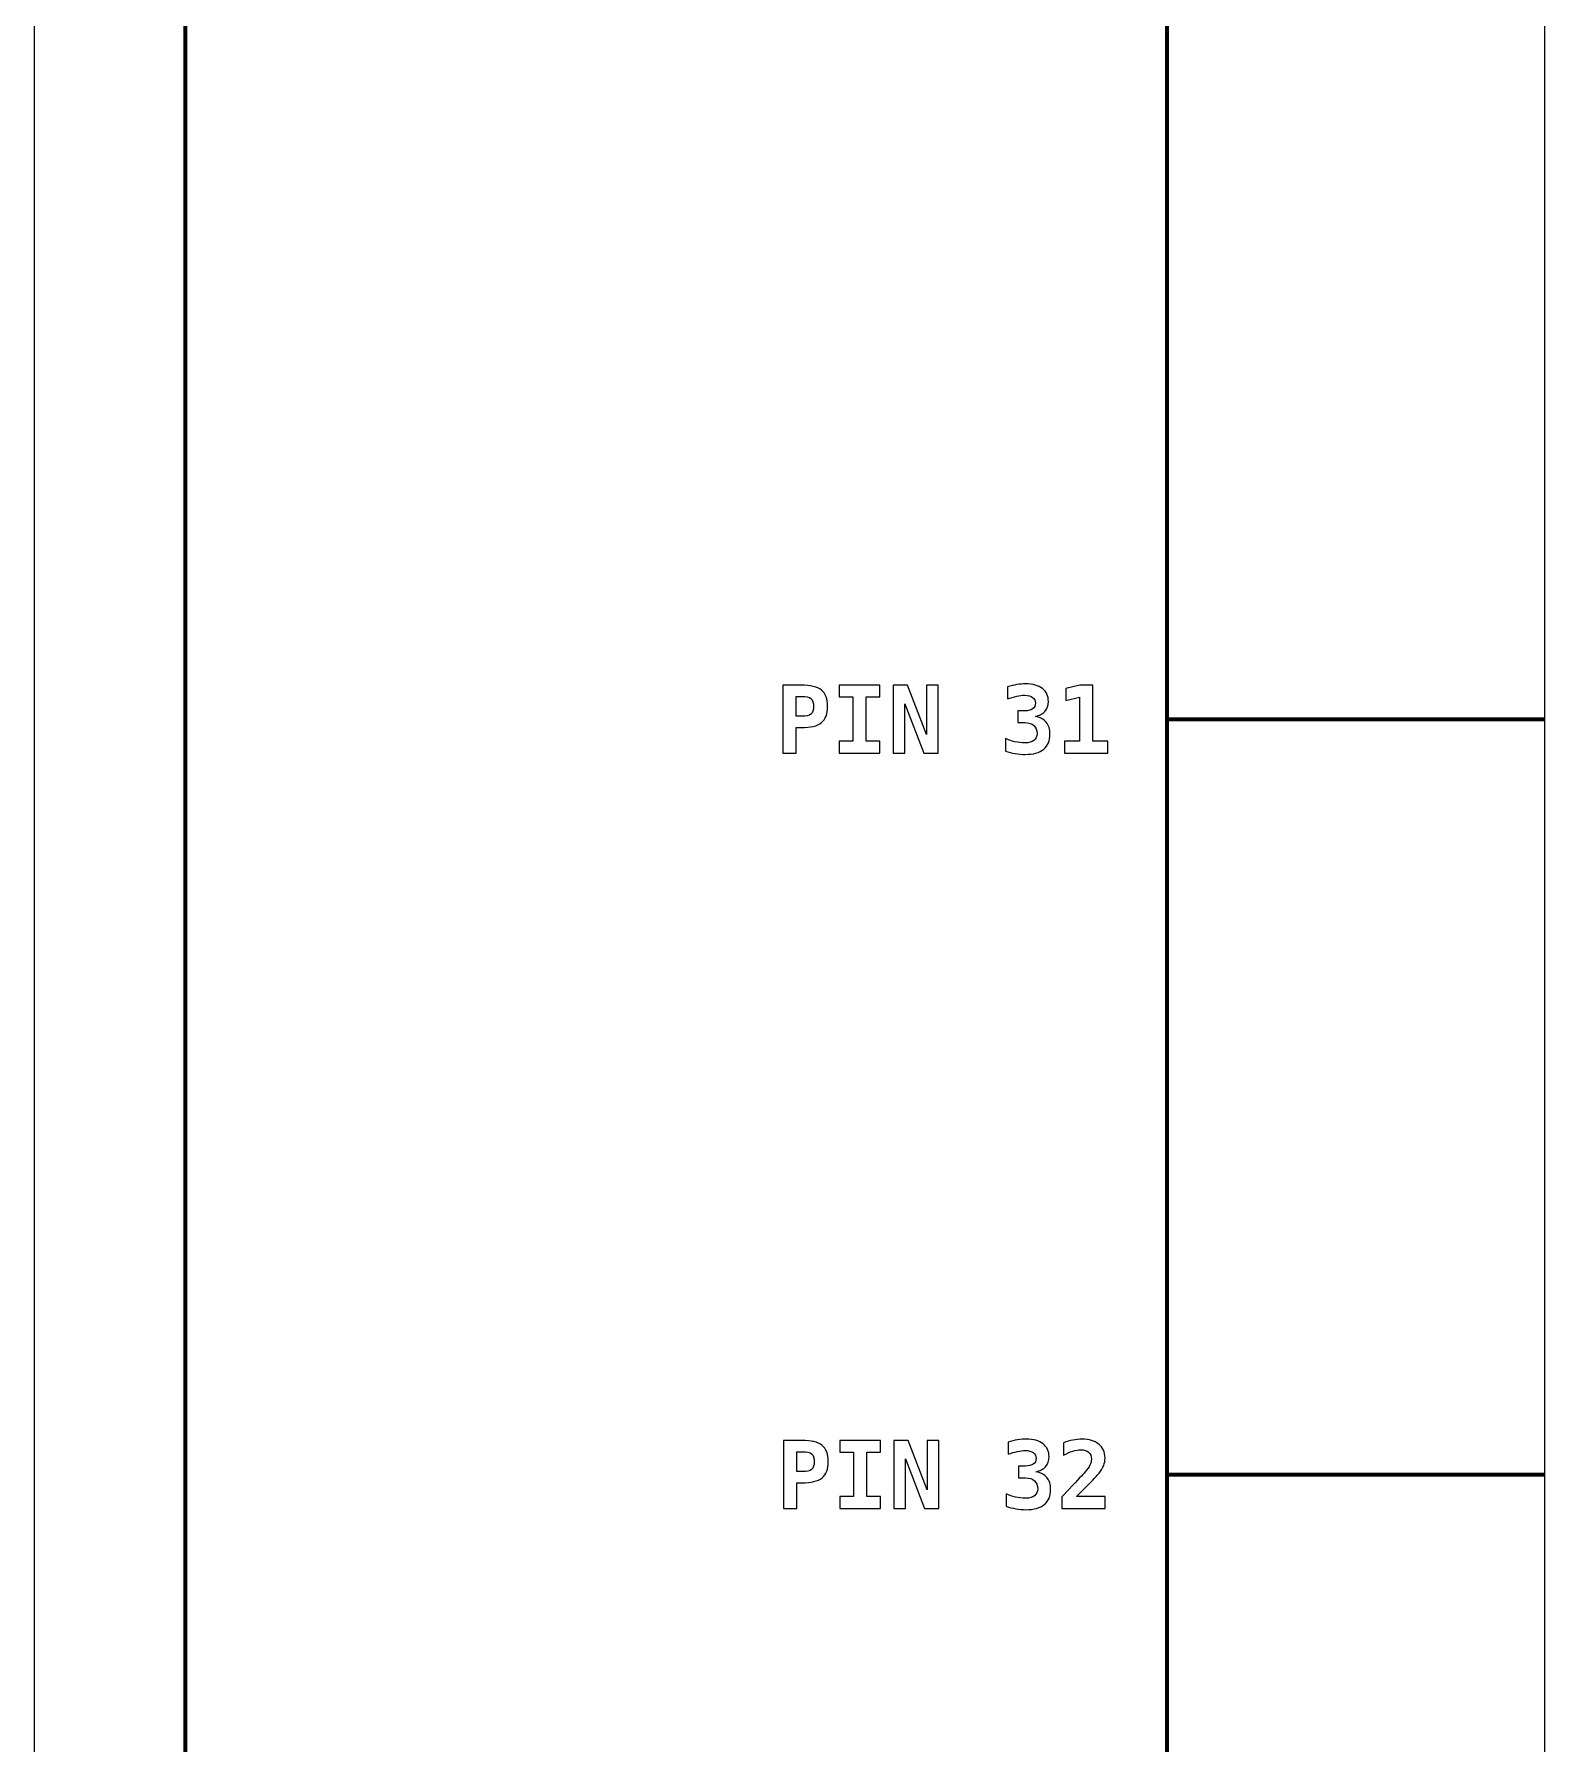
# Model space of a CAD drawing. Header units: centimetres. Extents: x -11.5 to -9.5, y -32.9 to 5.2.
# Drawn here: x -11.5 to -9.5, y -28.207 to -25.943 of the extents above; entities that cross this region are included whole.
import ezdxf

# ---------------------------------------------------------------- set-up
doc = ezdxf.new("R2010")
doc.units = ezdxf.units.CM
doc.header["$MEASUREMENT"] = 0
doc.layers.add('Layer 1', color=7, linetype='Continuous')

msp = doc.modelspace()

# ---------------------------------------------------------------- linework, layer by layer
at = {"layer": 'Layer 1', "color": 7}
msp.add_lwpolyline([(-11.5, -32.85), (-9.5, -32.85), (-9.5, 5.15), (-11.5, 5.15), (-11.5, -32.85)], close=True, dxfattribs=at)
at = {"layer": 'Layer 1', "color": 7, "lineweight": 100}
msp.add_lwpolyline([(-11.3, -32.35), (-10, -32.35), (-10, 3.65), (-11.3, 3.65), (-11.3, -32.35)], close=True, dxfattribs=at)
at = {"layer": 'Layer 1', "color": 250}
for points, knots in [([(-10.50897, -26.80492), (-10.50897, -26.80492), (-10.48454, -26.80492), (-10.48454, -26.80492), (-10.48454, -26.80492), (-10.47213, -26.80492), (-10.4632, -26.80712), (-10.45775, -26.81155), (-10.45775, -26.81155), (-10.45229, -26.81597), (-10.44958, -26.82315), (-10.44958, -26.83307), (-10.44958, -26.83307), (-10.44958, -26.84299), (-10.45229, -26.85017), (-10.45775, -26.8546), (-10.45775, -26.8546), (-10.4632, -26.85902), (-10.47213, -26.86122), (-10.48454, -26.86122), (-10.48454, -26.86122), (-10.48454, -26.86122), (-10.49119, -26.86122), (-10.49119, -26.86122), (-10.49119, -26.86122), (-10.49119, -26.86122), (-10.49119, -26.89493), (-10.49119, -26.89493), (-10.49119, -26.89493), (-10.49119, -26.89493), (-10.50897, -26.89493), (-10.50897, -26.89493), (-10.50897, -26.89493), (-10.50897, -26.89493), (-10.50897, -26.80492), (-10.50897, -26.80492)], [0, 0, 0, 0, 0.1111111, 0.1111111, 0.1111111, 0.1111111, 0.2222222, 0.2222222, 0.2222222, 0.2222222, 0.3333333, 0.3333333, 0.3333333, 0.3333333, 0.4444444, 0.4444444, 0.4444444, 0.4444444, 0.5555556, 0.5555556, 0.5555556, 0.5555556, 0.6666667, 0.6666667, 0.6666667, 0.6666667, 0.7777778, 0.7777778, 0.7777778, 0.7777778, 0.8888889, 0.8888889, 0.8888889, 0.8888889, 1, 1, 1, 1]), ([(-10.49119, -26.81988), (-10.49119, -26.81988), (-10.49119, -26.84626), (-10.49119, -26.84626), (-10.49119, -26.84626), (-10.49119, -26.84626), (-10.48388, -26.84626), (-10.48388, -26.84626), (-10.48388, -26.84626), (-10.47806, -26.84626), (-10.47396, -26.84527), (-10.47162, -26.84332), (-10.47162, -26.84332), (-10.46925, -26.84134), (-10.46808, -26.83793), (-10.46808, -26.83307), (-10.46808, -26.83307), (-10.46808, -26.82822), (-10.46925, -26.8248), (-10.47162, -26.82282), (-10.47162, -26.82282), (-10.47396, -26.82087), (-10.47806, -26.81988), (-10.48388, -26.81988), (-10.48388, -26.81988), (-10.48388, -26.81988), (-10.49119, -26.81988), (-10.49119, -26.81988)], [0, 0, 0, 0, 0.1428571, 0.1428571, 0.1428571, 0.1428571, 0.2857143, 0.2857143, 0.2857143, 0.2857143, 0.4285714, 0.4285714, 0.4285714, 0.4285714, 0.5714286, 0.5714286, 0.5714286, 0.5714286, 0.7142857, 0.7142857, 0.7142857, 0.7142857, 0.8571429, 0.8571429, 0.8571429, 0.8571429, 1, 1, 1, 1]), ([(-10.43404, -26.8206), (-10.43404, -26.8206), (-10.43404, -26.80492), (-10.43404, -26.80492), (-10.43404, -26.80492), (-10.43404, -26.80492), (-10.38045, -26.80492), (-10.38045, -26.80492), (-10.38045, -26.80492), (-10.38045, -26.80492), (-10.38045, -26.8206), (-10.38045, -26.8206), (-10.38045, -26.8206), (-10.38045, -26.8206), (-10.39836, -26.8206), (-10.39836, -26.8206), (-10.39836, -26.8206), (-10.39836, -26.8206), (-10.39836, -26.87925), (-10.39836, -26.87925), (-10.39836, -26.87925), (-10.39836, -26.87925), (-10.38045, -26.87925), (-10.38045, -26.87925), (-10.38045, -26.87925), (-10.38045, -26.87925), (-10.38045, -26.89493), (-10.38045, -26.89493), (-10.38045, -26.89493), (-10.38045, -26.89493), (-10.43404, -26.89493), (-10.43404, -26.89493), (-10.43404, -26.89493), (-10.43404, -26.89493), (-10.43404, -26.87925), (-10.43404, -26.87925), (-10.43404, -26.87925), (-10.43404, -26.87925), (-10.41614, -26.87925), (-10.41614, -26.87925), (-10.41614, -26.87925), (-10.41614, -26.87925), (-10.41614, -26.8206), (-10.41614, -26.8206), (-10.41614, -26.8206), (-10.41614, -26.8206), (-10.43404, -26.8206), (-10.43404, -26.8206)], [0, 0, 0, 0, 0.0833333, 0.0833333, 0.0833333, 0.0833333, 0.1666667, 0.1666667, 0.1666667, 0.1666667, 0.25, 0.25, 0.25, 0.25, 0.3333333, 0.3333333, 0.3333333, 0.3333333, 0.4166667, 0.4166667, 0.4166667, 0.4166667, 0.5, 0.5, 0.5, 0.5, 0.5833333, 0.5833333, 0.5833333, 0.5833333, 0.6666667, 0.6666667, 0.6666667, 0.6666667, 0.75, 0.75, 0.75, 0.75, 0.8333333, 0.8333333, 0.8333333, 0.8333333, 0.9166667, 0.9166667, 0.9166667, 0.9166667, 1, 1, 1, 1]), ([(-10.3629, -26.80492), (-10.3629, -26.80492), (-10.34378, -26.80492), (-10.34378, -26.80492), (-10.34378, -26.80492), (-10.34378, -26.80492), (-10.31872, -26.87034), (-10.31872, -26.87034), (-10.31872, -26.87034), (-10.31872, -26.87034), (-10.31872, -26.80492), (-10.31872, -26.80492), (-10.31872, -26.80492), (-10.31872, -26.80492), (-10.30304, -26.80492), (-10.30304, -26.80492), (-10.30304, -26.80492), (-10.30304, -26.80492), (-10.30304, -26.89493), (-10.30304, -26.89493), (-10.30304, -26.89493), (-10.30304, -26.89493), (-10.32203, -26.89493), (-10.32203, -26.89493), (-10.32203, -26.89493), (-10.32203, -26.89493), (-10.34722, -26.82951), (-10.34722, -26.82951), (-10.34722, -26.82951), (-10.34722, -26.82951), (-10.34722, -26.89493), (-10.34722, -26.89493), (-10.34722, -26.89493), (-10.34722, -26.89493), (-10.3629, -26.89493), (-10.3629, -26.89493), (-10.3629, -26.89493), (-10.3629, -26.89493), (-10.3629, -26.80492), (-10.3629, -26.80492)], [0, 0, 0, 0, 0.1, 0.1, 0.1, 0.1, 0.2, 0.2, 0.2, 0.2, 0.3, 0.3, 0.3, 0.3, 0.4, 0.4, 0.4, 0.4, 0.5, 0.5, 0.5, 0.5, 0.6, 0.6, 0.6, 0.6, 0.7, 0.7, 0.7, 0.7, 0.8, 0.8, 0.8, 0.8, 0.9, 0.9, 0.9, 0.9, 1, 1, 1, 1]), ([(-10.18833, -26.85466), (-10.18833, -26.85466), (-10.19786, -26.85466), (-10.19786, -26.85466), (-10.19786, -26.85466), (-10.19786, -26.85466), (-10.19786, -26.83898), (-10.19786, -26.83898), (-10.19786, -26.83898), (-10.19786, -26.83898), (-10.18833, -26.83898), (-10.18833, -26.83898), (-10.18833, -26.83898), (-10.18393, -26.83898), (-10.18049, -26.83811), (-10.17806, -26.83636), (-10.17806, -26.83636), (-10.17563, -26.83461), (-10.17442, -26.83215), (-10.17442, -26.82898), (-10.17442, -26.82898), (-10.17442, -26.82564), (-10.17563, -26.82303), (-10.17806, -26.82116), (-10.17806, -26.82116), (-10.18049, -26.81928), (-10.18393, -26.81836), (-10.18833, -26.81836), (-10.18833, -26.81836), (-10.1917, -26.81836), (-10.19533, -26.81879), (-10.19917, -26.81963), (-10.19917, -26.81963), (-10.20304, -26.82048), (-10.20704, -26.82171), (-10.21117, -26.82332), (-10.21117, -26.82332), (-10.21117, -26.82332), (-10.21117, -26.80716), (-10.21117, -26.80716), (-10.21117, -26.80716), (-10.20704, -26.80591), (-10.20296, -26.80496), (-10.19895, -26.80428), (-10.19895, -26.80428), (-10.19492, -26.80362), (-10.19107, -26.80329), (-10.18736, -26.80329), (-10.18736, -26.80329), (-10.17788, -26.80329), (-10.17049, -26.80537), (-10.1652, -26.80951), (-10.1652, -26.80951), (-10.15989, -26.81365), (-10.15724, -26.81935), (-10.15724, -26.82663), (-10.15724, -26.82663), (-10.15724, -26.83196), (-10.15876, -26.83634), (-10.16183, -26.83974), (-10.16183, -26.83974), (-10.16487, -26.84313), (-10.16923, -26.84536), (-10.17489, -26.84639), (-10.17489, -26.84639), (-10.16847, -26.84752), (-10.16355, -26.85009), (-10.16018, -26.85408), (-10.16018, -26.85408), (-10.1568, -26.85807), (-10.15512, -26.86334), (-10.15512, -26.86985), (-10.15512, -26.86985), (-10.15512, -26.87857), (-10.15792, -26.88522), (-10.16349, -26.88981), (-10.16349, -26.88981), (-10.16909, -26.89439), (-10.1772, -26.89668), (-10.18786, -26.89668), (-10.18786, -26.89668), (-10.19238, -26.89668), (-10.19685, -26.89629), (-10.20125, -26.89553), (-10.20125, -26.89553), (-10.20566, -26.89477), (-10.20988, -26.89365), (-10.21389, -26.89221), (-10.21389, -26.89221), (-10.21389, -26.89221), (-10.21389, -26.87569), (-10.21389, -26.87569), (-10.21389, -26.87569), (-10.2101, -26.87758), (-10.20603, -26.87902), (-10.20164, -26.88001), (-10.20164, -26.88001), (-10.19728, -26.881), (-10.19267, -26.88149), (-10.18786, -26.88149), (-10.18786, -26.88149), (-10.18302, -26.88149), (-10.17921, -26.88038), (-10.17639, -26.87814), (-10.17639, -26.87814), (-10.17358, -26.87592), (-10.17218, -26.87291), (-10.17218, -26.86912), (-10.17218, -26.86912), (-10.17218, -26.86452), (-10.17358, -26.86093), (-10.17639, -26.85842), (-10.17639, -26.85842), (-10.17921, -26.85591), (-10.18319, -26.85466), (-10.18833, -26.85466)], [0, 0, 0, 0, 0.0344828, 0.0344828, 0.0344828, 0.0344828, 0.0689655, 0.0689655, 0.0689655, 0.0689655, 0.1034483, 0.1034483, 0.1034483, 0.1034483, 0.137931, 0.137931, 0.137931, 0.137931, 0.1724138, 0.1724138, 0.1724138, 0.1724138, 0.2068966, 0.2068966, 0.2068966, 0.2068966, 0.2413793, 0.2413793, 0.2413793, 0.2413793, 0.2758621, 0.2758621, 0.2758621, 0.2758621, 0.3103448, 0.3103448, 0.3103448, 0.3103448, 0.3448276, 0.3448276, 0.3448276, 0.3448276, 0.3793103, 0.3793103, 0.3793103, 0.3793103, 0.4137931, 0.4137931, 0.4137931, 0.4137931, 0.4482759, 0.4482759, 0.4482759, 0.4482759, 0.4827586, 0.4827586, 0.4827586, 0.4827586, 0.5172414, 0.5172414, 0.5172414, 0.5172414, 0.5517241, 0.5517241, 0.5517241, 0.5517241, 0.5862069, 0.5862069, 0.5862069, 0.5862069, 0.6206897, 0.6206897, 0.6206897, 0.6206897, 0.6551724, 0.6551724, 0.6551724, 0.6551724, 0.6896552, 0.6896552, 0.6896552, 0.6896552, 0.7241379, 0.7241379, 0.7241379, 0.7241379, 0.7586207, 0.7586207, 0.7586207, 0.7586207, 0.7931034, 0.7931034, 0.7931034, 0.7931034, 0.8275862, 0.8275862, 0.8275862, 0.8275862, 0.862069, 0.862069, 0.862069, 0.862069, 0.8965517, 0.8965517, 0.8965517, 0.8965517, 0.9310345, 0.9310345, 0.9310345, 0.9310345, 0.9655172, 0.9655172, 0.9655172, 0.9655172, 1, 1, 1, 1]), ([(-10.13575, -26.87925), (-10.13575, -26.87925), (-10.11585, -26.87925), (-10.11585, -26.87925), (-10.11585, -26.87925), (-10.11585, -26.87925), (-10.11585, -26.82083), (-10.11585, -26.82083), (-10.11585, -26.82083), (-10.11585, -26.82083), (-10.13435, -26.82542), (-10.13435, -26.82542), (-10.13435, -26.82542), (-10.13435, -26.82542), (-10.13435, -26.80939), (-10.13435, -26.80939), (-10.13435, -26.80939), (-10.13435, -26.80939), (-10.11573, -26.80492), (-10.11573, -26.80492), (-10.11573, -26.80492), (-10.11573, -26.80492), (-10.09855, -26.80492), (-10.09855, -26.80492), (-10.09855, -26.80492), (-10.09855, -26.80492), (-10.09855, -26.87925), (-10.09855, -26.87925), (-10.09855, -26.87925), (-10.09855, -26.87925), (-10.07865, -26.87925), (-10.07865, -26.87925), (-10.07865, -26.87925), (-10.07865, -26.87925), (-10.07865, -26.89493), (-10.07865, -26.89493), (-10.07865, -26.89493), (-10.07865, -26.89493), (-10.13575, -26.89493), (-10.13575, -26.89493), (-10.13575, -26.89493), (-10.13575, -26.89493), (-10.13575, -26.87925), (-10.13575, -26.87925)], [0, 0, 0, 0, 0.0909091, 0.0909091, 0.0909091, 0.0909091, 0.1818182, 0.1818182, 0.1818182, 0.1818182, 0.2727273, 0.2727273, 0.2727273, 0.2727273, 0.3636364, 0.3636364, 0.3636364, 0.3636364, 0.4545455, 0.4545455, 0.4545455, 0.4545455, 0.5454545, 0.5454545, 0.5454545, 0.5454545, 0.6363636, 0.6363636, 0.6363636, 0.6363636, 0.7272727, 0.7272727, 0.7272727, 0.7272727, 0.8181818, 0.8181818, 0.8181818, 0.8181818, 0.9090909, 0.9090909, 0.9090909, 0.9090909, 1, 1, 1, 1]), ([(-10.5081, -27.80492), (-10.5081, -27.80492), (-10.48367, -27.80492), (-10.48367, -27.80492), (-10.48367, -27.80492), (-10.47126, -27.80492), (-10.46233, -27.80712), (-10.45688, -27.81155), (-10.45688, -27.81155), (-10.45142, -27.81597), (-10.44871, -27.82315), (-10.44871, -27.83307), (-10.44871, -27.83307), (-10.44871, -27.84299), (-10.45142, -27.85017), (-10.45688, -27.8546), (-10.45688, -27.8546), (-10.46233, -27.85902), (-10.47126, -27.86122), (-10.48367, -27.86122), (-10.48367, -27.86122), (-10.48367, -27.86122), (-10.49032, -27.86122), (-10.49032, -27.86122), (-10.49032, -27.86122), (-10.49032, -27.86122), (-10.49032, -27.89493), (-10.49032, -27.89493), (-10.49032, -27.89493), (-10.49032, -27.89493), (-10.5081, -27.89493), (-10.5081, -27.89493), (-10.5081, -27.89493), (-10.5081, -27.89493), (-10.5081, -27.80492), (-10.5081, -27.80492)], [0, 0, 0, 0, 0.1111111, 0.1111111, 0.1111111, 0.1111111, 0.2222222, 0.2222222, 0.2222222, 0.2222222, 0.3333333, 0.3333333, 0.3333333, 0.3333333, 0.4444444, 0.4444444, 0.4444444, 0.4444444, 0.5555556, 0.5555556, 0.5555556, 0.5555556, 0.6666667, 0.6666667, 0.6666667, 0.6666667, 0.7777778, 0.7777778, 0.7777778, 0.7777778, 0.8888889, 0.8888889, 0.8888889, 0.8888889, 1, 1, 1, 1]), ([(-10.43317, -27.8206), (-10.43317, -27.8206), (-10.43317, -27.80492), (-10.43317, -27.80492), (-10.43317, -27.80492), (-10.43317, -27.80492), (-10.37958, -27.80492), (-10.37958, -27.80492), (-10.37958, -27.80492), (-10.37958, -27.80492), (-10.37958, -27.8206), (-10.37958, -27.8206), (-10.37958, -27.8206), (-10.37958, -27.8206), (-10.39749, -27.8206), (-10.39749, -27.8206), (-10.39749, -27.8206), (-10.39749, -27.8206), (-10.39749, -27.87925), (-10.39749, -27.87925), (-10.39749, -27.87925), (-10.39749, -27.87925), (-10.37958, -27.87925), (-10.37958, -27.87925), (-10.37958, -27.87925), (-10.37958, -27.87925), (-10.37958, -27.89493), (-10.37958, -27.89493), (-10.37958, -27.89493), (-10.37958, -27.89493), (-10.43317, -27.89493), (-10.43317, -27.89493), (-10.43317, -27.89493), (-10.43317, -27.89493), (-10.43317, -27.87925), (-10.43317, -27.87925), (-10.43317, -27.87925), (-10.43317, -27.87925), (-10.41527, -27.87925), (-10.41527, -27.87925), (-10.41527, -27.87925), (-10.41527, -27.87925), (-10.41527, -27.8206), (-10.41527, -27.8206), (-10.41527, -27.8206), (-10.41527, -27.8206), (-10.43317, -27.8206), (-10.43317, -27.8206)], [0, 0, 0, 0, 0.0833333, 0.0833333, 0.0833333, 0.0833333, 0.1666667, 0.1666667, 0.1666667, 0.1666667, 0.25, 0.25, 0.25, 0.25, 0.3333333, 0.3333333, 0.3333333, 0.3333333, 0.4166667, 0.4166667, 0.4166667, 0.4166667, 0.5, 0.5, 0.5, 0.5, 0.5833333, 0.5833333, 0.5833333, 0.5833333, 0.6666667, 0.6666667, 0.6666667, 0.6666667, 0.75, 0.75, 0.75, 0.75, 0.8333333, 0.8333333, 0.8333333, 0.8333333, 0.9166667, 0.9166667, 0.9166667, 0.9166667, 1, 1, 1, 1]), ([(-10.36203, -27.80492), (-10.36203, -27.80492), (-10.34291, -27.80492), (-10.34291, -27.80492), (-10.34291, -27.80492), (-10.34291, -27.80492), (-10.31785, -27.87034), (-10.31785, -27.87034), (-10.31785, -27.87034), (-10.31785, -27.87034), (-10.31785, -27.80492), (-10.31785, -27.80492), (-10.31785, -27.80492), (-10.31785, -27.80492), (-10.30217, -27.80492), (-10.30217, -27.80492), (-10.30217, -27.80492), (-10.30217, -27.80492), (-10.30217, -27.89493), (-10.30217, -27.89493), (-10.30217, -27.89493), (-10.30217, -27.89493), (-10.32116, -27.89493), (-10.32116, -27.89493), (-10.32116, -27.89493), (-10.32116, -27.89493), (-10.34635, -27.82951), (-10.34635, -27.82951), (-10.34635, -27.82951), (-10.34635, -27.82951), (-10.34635, -27.89493), (-10.34635, -27.89493), (-10.34635, -27.89493), (-10.34635, -27.89493), (-10.36203, -27.89493), (-10.36203, -27.89493), (-10.36203, -27.89493), (-10.36203, -27.89493), (-10.36203, -27.80492), (-10.36203, -27.80492)], [0, 0, 0, 0, 0.1, 0.1, 0.1, 0.1, 0.2, 0.2, 0.2, 0.2, 0.3, 0.3, 0.3, 0.3, 0.4, 0.4, 0.4, 0.4, 0.5, 0.5, 0.5, 0.5, 0.6, 0.6, 0.6, 0.6, 0.7, 0.7, 0.7, 0.7, 0.8, 0.8, 0.8, 0.8, 0.9, 0.9, 0.9, 0.9, 1, 1, 1, 1]), ([(-10.18746, -27.85466), (-10.18746, -27.85466), (-10.19699, -27.85466), (-10.19699, -27.85466), (-10.19699, -27.85466), (-10.19699, -27.85466), (-10.19699, -27.83898), (-10.19699, -27.83898), (-10.19699, -27.83898), (-10.19699, -27.83898), (-10.18746, -27.83898), (-10.18746, -27.83898), (-10.18746, -27.83898), (-10.18306, -27.83898), (-10.17962, -27.83811), (-10.17719, -27.83636), (-10.17719, -27.83636), (-10.17476, -27.83461), (-10.17355, -27.83215), (-10.17355, -27.82898), (-10.17355, -27.82898), (-10.17355, -27.82564), (-10.17476, -27.82303), (-10.17719, -27.82116), (-10.17719, -27.82116), (-10.17962, -27.81928), (-10.18306, -27.81836), (-10.18746, -27.81836), (-10.18746, -27.81836), (-10.19083, -27.81836), (-10.19446, -27.81879), (-10.1983, -27.81963), (-10.1983, -27.81963), (-10.20217, -27.82048), (-10.20617, -27.82171), (-10.2103, -27.82332), (-10.2103, -27.82332), (-10.2103, -27.82332), (-10.2103, -27.80716), (-10.2103, -27.80716), (-10.2103, -27.80716), (-10.20617, -27.80591), (-10.20209, -27.80496), (-10.19808, -27.80428), (-10.19808, -27.80428), (-10.19405, -27.80362), (-10.1902, -27.80329), (-10.18649, -27.80329), (-10.18649, -27.80329), (-10.17701, -27.80329), (-10.16962, -27.80537), (-10.16433, -27.80951), (-10.16433, -27.80951), (-10.15902, -27.81365), (-10.15637, -27.81935), (-10.15637, -27.82663), (-10.15637, -27.82663), (-10.15637, -27.83196), (-10.15789, -27.83634), (-10.16096, -27.83974), (-10.16096, -27.83974), (-10.164, -27.84313), (-10.16836, -27.84536), (-10.17402, -27.84639), (-10.17402, -27.84639), (-10.1676, -27.84752), (-10.16268, -27.85009), (-10.15931, -27.85408), (-10.15931, -27.85408), (-10.15593, -27.85807), (-10.15425, -27.86334), (-10.15425, -27.86985), (-10.15425, -27.86985), (-10.15425, -27.87857), (-10.15705, -27.88522), (-10.16262, -27.88981), (-10.16262, -27.88981), (-10.16822, -27.89439), (-10.17633, -27.89668), (-10.18699, -27.89668), (-10.18699, -27.89668), (-10.19151, -27.89668), (-10.19598, -27.89629), (-10.20038, -27.89553), (-10.20038, -27.89553), (-10.20479, -27.89477), (-10.20901, -27.89365), (-10.21302, -27.89221), (-10.21302, -27.89221), (-10.21302, -27.89221), (-10.21302, -27.87569), (-10.21302, -27.87569), (-10.21302, -27.87569), (-10.20923, -27.87758), (-10.20516, -27.87902), (-10.20077, -27.88001), (-10.20077, -27.88001), (-10.19641, -27.881), (-10.1918, -27.88149), (-10.18699, -27.88149), (-10.18699, -27.88149), (-10.18215, -27.88149), (-10.17834, -27.88038), (-10.17552, -27.87814), (-10.17552, -27.87814), (-10.17271, -27.87592), (-10.17131, -27.87291), (-10.17131, -27.86912), (-10.17131, -27.86912), (-10.17131, -27.86452), (-10.17271, -27.86093), (-10.17552, -27.85842), (-10.17552, -27.85842), (-10.17834, -27.85591), (-10.18232, -27.85466), (-10.18746, -27.85466)], [0, 0, 0, 0, 0.0344828, 0.0344828, 0.0344828, 0.0344828, 0.0689655, 0.0689655, 0.0689655, 0.0689655, 0.1034483, 0.1034483, 0.1034483, 0.1034483, 0.137931, 0.137931, 0.137931, 0.137931, 0.1724138, 0.1724138, 0.1724138, 0.1724138, 0.2068966, 0.2068966, 0.2068966, 0.2068966, 0.2413793, 0.2413793, 0.2413793, 0.2413793, 0.2758621, 0.2758621, 0.2758621, 0.2758621, 0.3103448, 0.3103448, 0.3103448, 0.3103448, 0.3448276, 0.3448276, 0.3448276, 0.3448276, 0.3793103, 0.3793103, 0.3793103, 0.3793103, 0.4137931, 0.4137931, 0.4137931, 0.4137931, 0.4482759, 0.4482759, 0.4482759, 0.4482759, 0.4827586, 0.4827586, 0.4827586, 0.4827586, 0.5172414, 0.5172414, 0.5172414, 0.5172414, 0.5517241, 0.5517241, 0.5517241, 0.5517241, 0.5862069, 0.5862069, 0.5862069, 0.5862069, 0.6206897, 0.6206897, 0.6206897, 0.6206897, 0.6551724, 0.6551724, 0.6551724, 0.6551724, 0.6896552, 0.6896552, 0.6896552, 0.6896552, 0.7241379, 0.7241379, 0.7241379, 0.7241379, 0.7586207, 0.7586207, 0.7586207, 0.7586207, 0.7931034, 0.7931034, 0.7931034, 0.7931034, 0.8275862, 0.8275862, 0.8275862, 0.8275862, 0.862069, 0.862069, 0.862069, 0.862069, 0.8965517, 0.8965517, 0.8965517, 0.8965517, 0.9310345, 0.9310345, 0.9310345, 0.9310345, 0.9655172, 0.9655172, 0.9655172, 0.9655172, 1, 1, 1, 1]), ([(-10.12006, -27.87925), (-10.12006, -27.87925), (-10.08214, -27.87925), (-10.08214, -27.87925), (-10.08214, -27.87925), (-10.08214, -27.87925), (-10.08214, -27.89493), (-10.08214, -27.89493), (-10.08214, -27.89493), (-10.08214, -27.89493), (-10.13929, -27.89493), (-10.13929, -27.89493), (-10.13929, -27.89493), (-10.13929, -27.89493), (-10.13929, -27.87972), (-10.13929, -27.87972), (-10.13929, -27.87972), (-10.13929, -27.87972), (-10.12963, -27.8695), (-10.12963, -27.8695), (-10.12963, -27.8695), (-10.11819, -27.85731), (-10.11124, -27.84982), (-10.10879, -27.847), (-10.10879, -27.847), (-10.10578, -27.84355), (-10.1036, -27.84048), (-10.10229, -27.8378), (-10.10229, -27.8378), (-10.10095, -27.83513), (-10.10029, -27.8325), (-10.10029, -27.82988), (-10.10029, -27.82988), (-10.10029, -27.82587), (-10.1015, -27.82276), (-10.10393, -27.82058), (-10.10393, -27.82058), (-10.10636, -27.81838), (-10.10982, -27.81729), (-10.11426, -27.81729), (-10.11426, -27.81729), (-10.11745, -27.81729), (-10.12101, -27.81793), (-10.12496, -27.81918), (-10.12496, -27.81918), (-10.12893, -27.82046), (-10.13305, -27.82229), (-10.13735, -27.8247), (-10.13735, -27.8247), (-10.13735, -27.8247), (-10.13735, -27.80811), (-10.13735, -27.80811), (-10.13735, -27.80811), (-10.13305, -27.80655), (-10.12885, -27.80535), (-10.12472, -27.80453), (-10.12472, -27.80453), (-10.1206, -27.80371), (-10.11665, -27.80329), (-10.11288, -27.80329), (-10.11288, -27.80329), (-10.10336, -27.80329), (-10.09586, -27.80552), (-10.09043, -27.80996), (-10.09043, -27.80996), (-10.08498, -27.81439), (-10.08226, -27.82046), (-10.08226, -27.82813), (-10.08226, -27.82813), (-10.08226, -27.83167), (-10.08286, -27.83499), (-10.08403, -27.83807), (-10.08403, -27.83807), (-10.08523, -27.84118), (-10.08726, -27.84462), (-10.09016, -27.84838), (-10.09016, -27.84838), (-10.09228, -27.85112), (-10.09813, -27.85727), (-10.1077, -27.86684), (-10.1077, -27.86684), (-10.11288, -27.87201), (-10.117, -27.87616), (-10.12006, -27.87925)], [0, 0, 0, 0, 0.047619, 0.047619, 0.047619, 0.047619, 0.0952381, 0.0952381, 0.0952381, 0.0952381, 0.1428571, 0.1428571, 0.1428571, 0.1428571, 0.1904762, 0.1904762, 0.1904762, 0.1904762, 0.2380952, 0.2380952, 0.2380952, 0.2380952, 0.2857143, 0.2857143, 0.2857143, 0.2857143, 0.3333333, 0.3333333, 0.3333333, 0.3333333, 0.3809524, 0.3809524, 0.3809524, 0.3809524, 0.4285714, 0.4285714, 0.4285714, 0.4285714, 0.4761905, 0.4761905, 0.4761905, 0.4761905, 0.5238095, 0.5238095, 0.5238095, 0.5238095, 0.5714286, 0.5714286, 0.5714286, 0.5714286, 0.6190476, 0.6190476, 0.6190476, 0.6190476, 0.6666667, 0.6666667, 0.6666667, 0.6666667, 0.7142857, 0.7142857, 0.7142857, 0.7142857, 0.7619048, 0.7619048, 0.7619048, 0.7619048, 0.8095238, 0.8095238, 0.8095238, 0.8095238, 0.8571429, 0.8571429, 0.8571429, 0.8571429, 0.9047619, 0.9047619, 0.9047619, 0.9047619, 0.952381, 0.952381, 0.952381, 0.952381, 1, 1, 1, 1]), ([(-10.49032, -27.81988), (-10.49032, -27.81988), (-10.49032, -27.84626), (-10.49032, -27.84626), (-10.49032, -27.84626), (-10.49032, -27.84626), (-10.48301, -27.84626), (-10.48301, -27.84626), (-10.48301, -27.84626), (-10.47719, -27.84626), (-10.47309, -27.84527), (-10.47075, -27.84332), (-10.47075, -27.84332), (-10.46838, -27.84134), (-10.46721, -27.83793), (-10.46721, -27.83307), (-10.46721, -27.83307), (-10.46721, -27.82822), (-10.46838, -27.8248), (-10.47075, -27.82282), (-10.47075, -27.82282), (-10.47309, -27.82087), (-10.47719, -27.81988), (-10.48301, -27.81988), (-10.48301, -27.81988), (-10.48301, -27.81988), (-10.49032, -27.81988), (-10.49032, -27.81988)], [0, 0, 0, 0, 0.1428571, 0.1428571, 0.1428571, 0.1428571, 0.2857143, 0.2857143, 0.2857143, 0.2857143, 0.4285714, 0.4285714, 0.4285714, 0.4285714, 0.5714286, 0.5714286, 0.5714286, 0.5714286, 0.7142857, 0.7142857, 0.7142857, 0.7142857, 0.8571429, 0.8571429, 0.8571429, 0.8571429, 1, 1, 1, 1])]:
    msp.add_open_spline(points, degree=3, knots=knots, dxfattribs=at)
at = {"layer": 'Layer 1', "color": 250, "lineweight": 100}
for points in [[(-10, -26.85), (-10, -26.85), (-9.5, -26.85), (-9.5, -26.85)], [(-10, -27.85), (-10, -27.85), (-9.5, -27.85), (-9.5, -27.85)]]:
    msp.add_open_spline(points, degree=3, dxfattribs=at)

doc.saveas('drawing.dxf')
